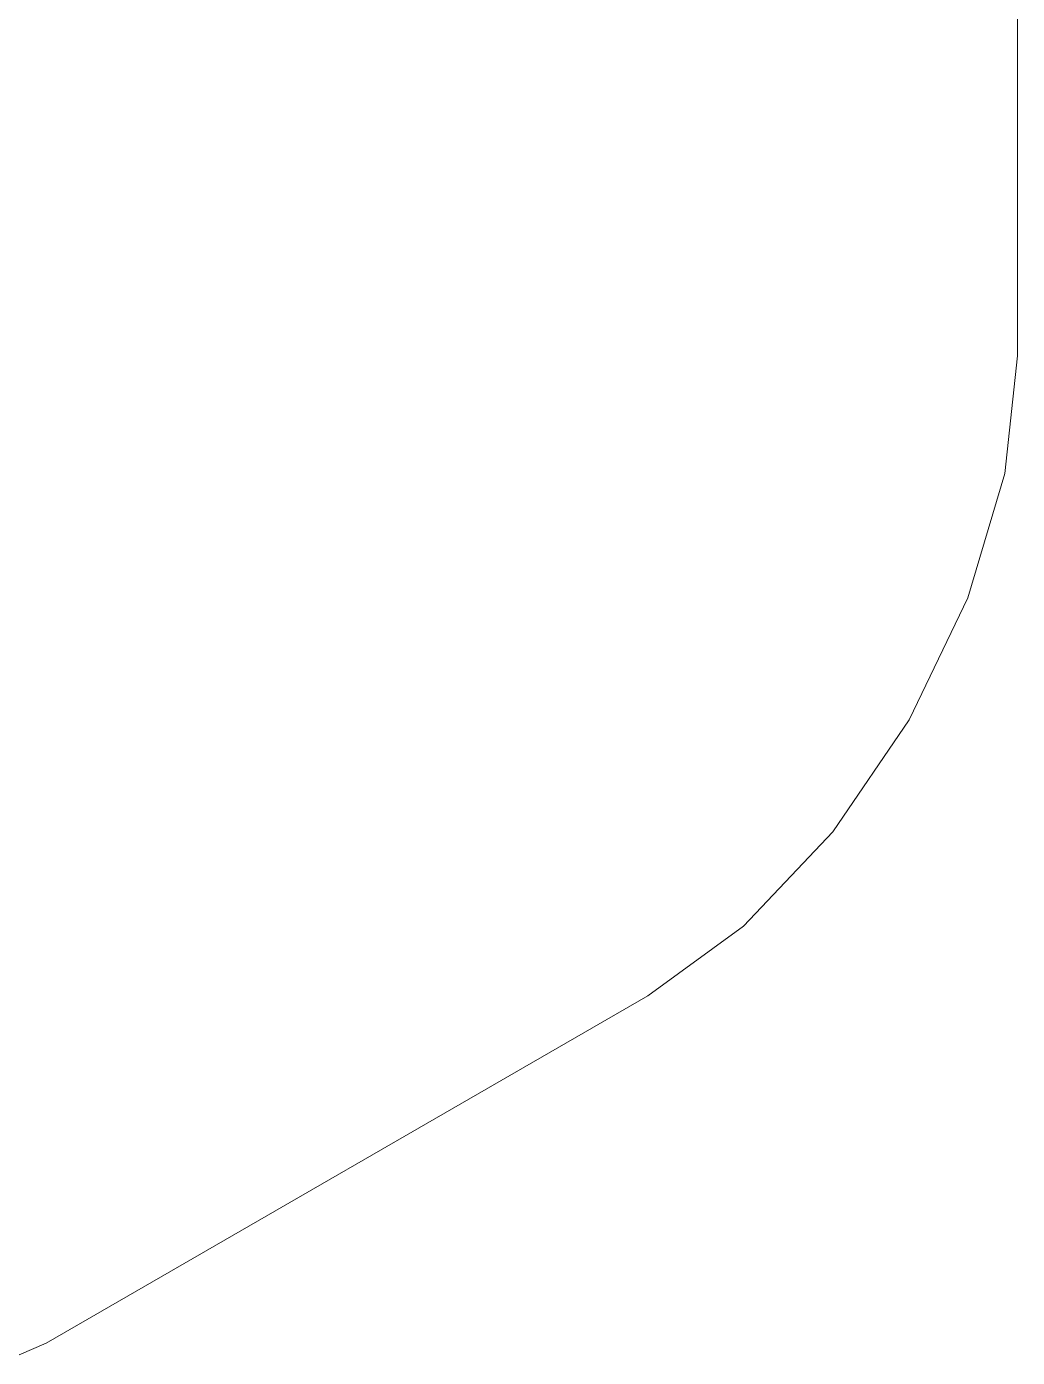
# Model space of a CAD drawing. Header units: millimetres. Extents: x -88595 to 880822, y -1054509 to -148035.
# Drawn here: x 432970.4 to 433103.1, y -358517.5 to -358339.3 of the extents above; entities that cross this region are included whole.
import ezdxf

# ---------------------------------------------------------------- set-up
doc = ezdxf.new("R2010")
doc.units = ezdxf.units.MM
doc.layers.add('Оборудование', color=7, linetype='Continuous', lineweight=18)

# ---------------------------------------------------------------- blocks, each defined once
blk = doc.blocks.new('$0$ADSK_Настенный внутренний блок кондиционера1 - AS12BS4HRA-V151-В_ОВ3_1')
at = {"layer": 'Оборудование'}
for p, q in [((319.15, -4079.55), (319.15, -3932.58)), ((189.05, -4211.82), (269.66, -4165.28))]:
    blk.add_line(p, q, dxfattribs=at)
for points in [[(269.66, -4165.28, 0), (282.47, -4155.94, 0), (294.41, -4143.34, 0), (304.66, -4128.33, 0), (312.52, -4111.96, 0), (317.47, -4095.32, 0), (319.15, -4079.55, 0)], [(174.91, -4203.66, 0), (175.39, -4207.61, 0), (176.8, -4210.73, 0), (179.05, -4212.81, 0), (181.98, -4213.72, 0), (185.39, -4213.38, 0), (189.05, -4211.82, 0)]]:
    blk.add_polyline3d(points, dxfattribs=at)

msp = doc.modelspace()

# ---------------------------------------------------------------- block references
at = {"layer": 'Оборудование'}
msp.add_blockref('$0$ADSK_Настенный внутренний блок кондиционера1 - AS12BS4HRA-V151-В_ОВ3_1', (432783.95, -354303.79), dxfattribs=at)

doc.saveas('drawing.dxf')
